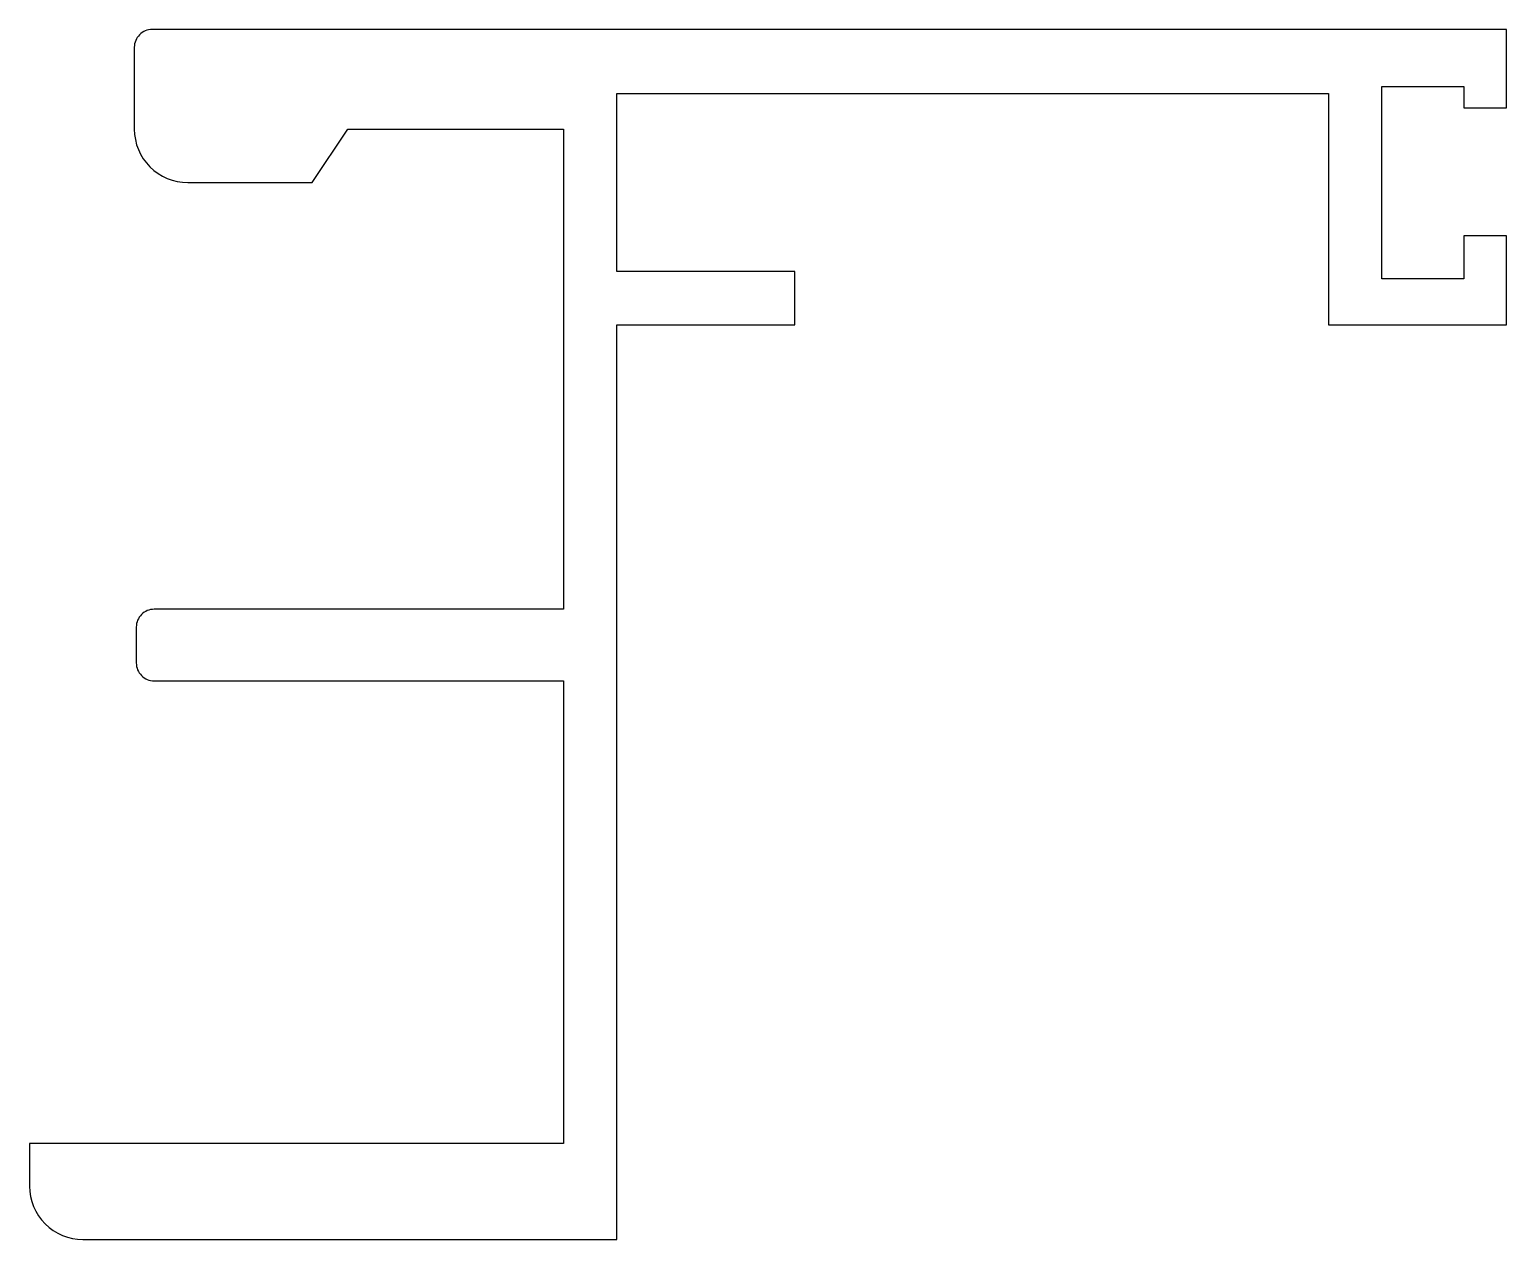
# Model space of a CAD drawing. Extents: x 1415.7 to 1457.2, y -19.9 to 14.1.
import ezdxf

# ---------------------------------------------------------------- set-up
doc = ezdxf.new("R2010")
doc.units = 0
doc.header["$LTSCALE"] = 15
doc.layers.get('0').update_dxf_attribs({"linetype": 'CONTINUOUS'})

msp = doc.modelspace()

# ---------------------------------------------------------------- linework, layer by layer
msp.add_lwpolyline([(1419.15, 14.138, 0.414214), (1418.65, 13.638), (1418.65, 11.338, 0.414214), (1420.15, 9.838), (1423.65, 9.838), (1424.65, 11.338), (1430.706, 11.338), (1430.706, -2.154), (1419.206, -2.154, 0.414214), (1418.706, -2.654), (1418.706, -3.664, 0.414214), (1419.206, -4.164), (1430.706, -4.164), (1430.706, -17.164), (1415.706, -17.164), (1415.706, -18.364, 0.414214), (1417.206, -19.864), (1432.206, -19.864), (1432.206, 5.836), (1437.206, 5.836), (1437.206, 7.336), (1432.206, 7.336), (1432.206, 12.336), (1452.206, 12.336), (1452.206, 5.836), (1457.206, 5.836), (1457.206, 8.336), (1456.006, 8.336), (1456.006, 7.136), (1453.706, 7.136), (1453.706, 12.536), (1456.006, 12.536), (1456.006, 11.936), (1457.206, 11.936), (1457.206, 14.138)], format="xyb", close=True)

doc.saveas('drawing.dxf')
